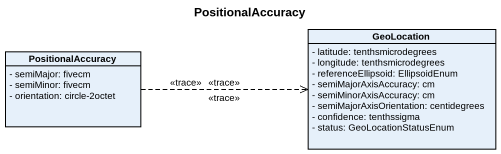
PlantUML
@startuml
title PositionalAccuracy
hide circle
hide empty members
skinparam classAttributeIconSize 0
class GeoLocation {
  - latitude: tenthsmicrodegrees
  - longitude: tenthsmicrodegrees
  - referenceEllipsoid: EllipsoidEnum
  - semiMajorAxisAccuracy: cm
  - semiMinorAxisAccuracy: cm
  - semiMajorAxisOrientation: centidegrees
  - confidence: tenthssigma
  - status: GeoLocationStatusEnum
}
class PositionalAccuracy {
  - semiMajor: fivecm
  - semiMinor: fivecm
  - orientation: circle-2octet
}
PositionalAccuracy .right.> GeoLocation : <<trace>>
PositionalAccuracy .right.> GeoLocation : <<trace>>
PositionalAccuracy .right.> GeoLocation : <<trace>>
@enduml
